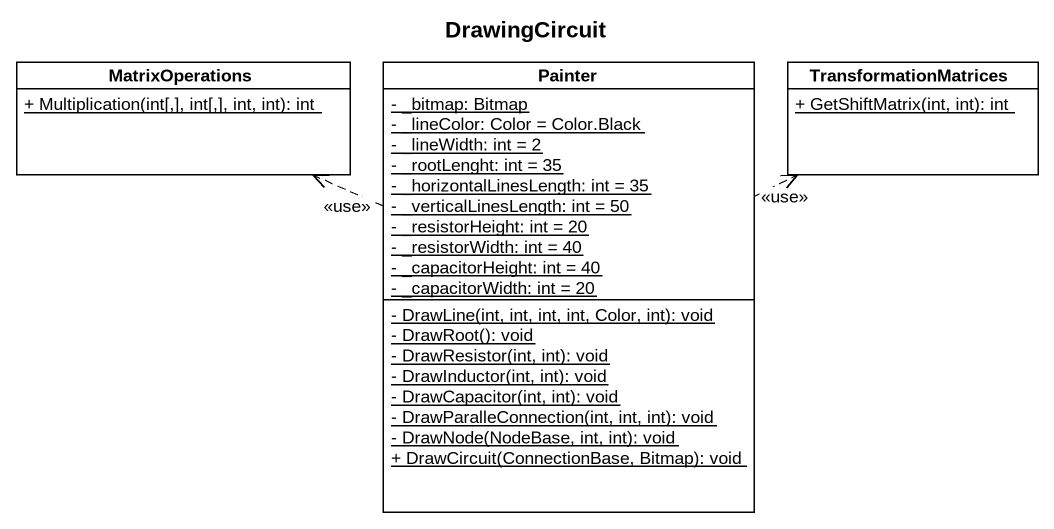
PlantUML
@startuml
title DrawingCircuit
hide circle
hide empty members
skinparam classAttributeIconSize 0
class MatrixOperations {
  {static} + Multiplication(int[,], int[,], int, int): int
}
class Painter {
  {static} - _bitmap: Bitmap
  {static} - _lineColor: Color = Color.Black
  {static} - _lineWidth: int = 2
  {static} - _rootLenght: int = 35
  {static} - _horizontalLinesLength: int = 35
  {static} - _verticalLinesLength: int = 50
  {static} - _resistorHeight: int = 20
  {static} - _resistorWidth: int = 40
  {static} - _capacitorHeight: int = 40
  {static} - _capacitorWidth: int = 20
  {static} - DrawLine(int, int, int, int, Color, int): void
  {static} - DrawRoot(): void
  {static} - DrawResistor(int, int): void
  {static} - DrawInductor(int, int): void
  {static} - DrawCapacitor(int, int): void
  {static} - DrawParalleConnection(int, int, int): void
  {static} - DrawNode(NodeBase, int, int): void
  {static} + DrawCircuit(ConnectionBase, Bitmap): void
}
class TransformationMatrices {
  {static} + GetShiftMatrix(int, int): int
}
Painter .left.> MatrixOperations : <<use>>
Painter .right.> TransformationMatrices : <<use>>
@enduml
